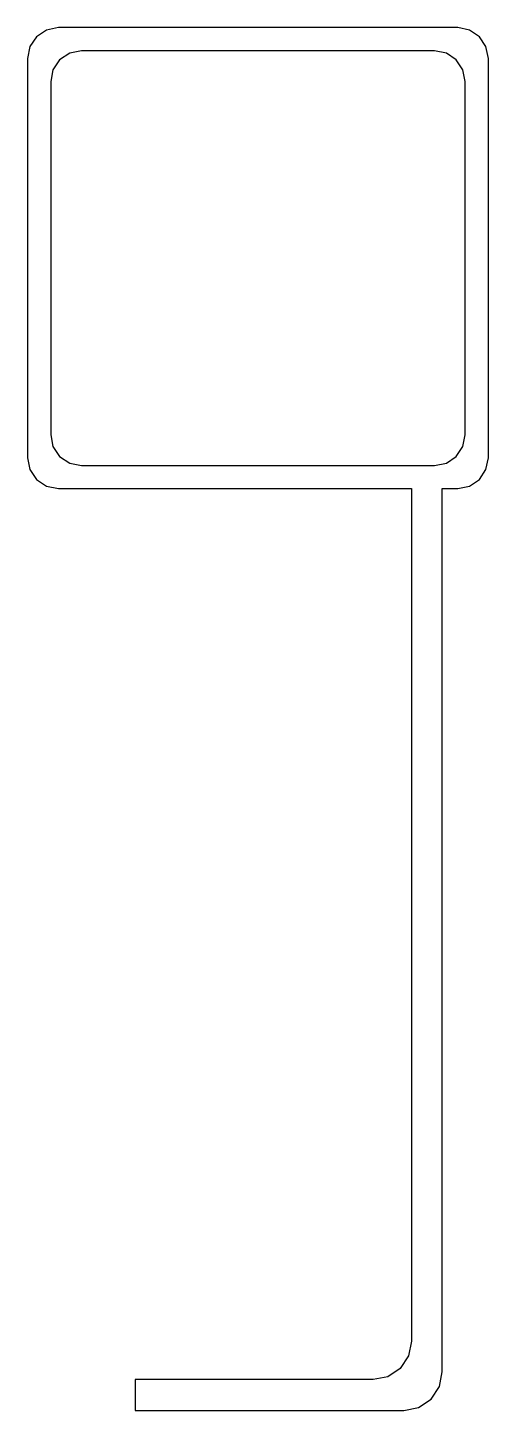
# Model space of a CAD drawing. Header units: inches. Extents: x -3.5 to 2.5, y -7.7 to 10.3.
import ezdxf

# ---------------------------------------------------------------- set-up
doc = ezdxf.new("R2010")
doc.units = ezdxf.units.IN
doc.header["$MEASUREMENT"] = 0

msp = doc.modelspace()

# ---------------------------------------------------------------- linework, layer by layer
for p, q in [((-3.296, 10.312), (-3.427, 10.225)), ((-3.143, 10.343), (-3.296, 10.312)), ((2.076, 10.343), (-3.143, 10.343)), ((2.229, 10.312), (2.076, 10.343)), ((2.359, 10.225), (2.229, 10.312)), ((-3.427, 10.225), (-3.514, 10.095)), ((2.446, 10.095), (2.359, 10.225)), ((-3.514, 10.095), (-3.544, 9.941)), ((-3.544, 9.941), (-3.544, 4.723)), ((-2.995, 10.011), (-3.126, 9.924)), ((-2.842, 10.042), (-2.995, 10.011)), ((1.774, 10.042), (-2.842, 10.042)), ((1.928, 10.011), (1.774, 10.042)), ((2.058, 9.924), (1.928, 10.011)), ((2.477, 9.941), (2.446, 10.095)), ((2.477, 4.723), (2.477, 9.941)), ((2.477, 9.941), (2.477, 9.941)), ((-3.213, 9.794), (-3.243, 9.64)), ((-3.126, 9.924), (-3.213, 9.794)), ((2.145, 9.794), (2.058, 9.924)), ((2.176, 9.64), (2.145, 9.794)), ((-3.243, 9.64), (-3.243, 5.024)), ((2.176, 5.024), (2.176, 9.64)), ((2.176, 9.64), (2.176, 9.64)), ((-3.243, 5.024), (-3.213, 4.871)), ((2.145, 4.871), (2.176, 5.024)), ((-3.544, 4.723), (-3.514, 4.569)), ((-3.213, 4.871), (-3.126, 4.74)), ((-3.126, 4.74), (-2.995, 4.653)), ((1.928, 4.653), (2.058, 4.74)), ((2.058, 4.74), (2.145, 4.871)), ((2.446, 4.569), (2.477, 4.723)), ((-3.514, 4.569), (-3.427, 4.439)), ((-2.995, 4.653), (-2.842, 4.623)), ((-2.842, 4.623), (1.774, 4.623)), ((1.774, 4.623), (1.928, 4.653)), ((2.359, 4.439), (2.446, 4.569)), ((-3.427, 4.439), (-3.296, 4.352)), ((-3.296, 4.352), (-3.143, 4.322)), ((2.076, 4.322), (2.229, 4.352)), ((2.229, 4.352), (2.359, 4.439)), ((-3.143, 4.322), (1.473, 4.322)), ((1.473, 4.322), (1.473, -6.818)), ((1.875, -7.219), (1.875, 4.322)), ((1.875, 4.322), (1.875, 4.322)), ((1.875, 4.322), (2.076, 4.322)), ((1.473, -6.818), (1.435, -7.01)), ((1.435, -7.01), (1.326, -7.172)), ((1.326, -7.172), (1.164, -7.281)), ((1.837, -7.411), (1.875, -7.219)), ((0.972, -7.319), (-2.139, -7.319)), ((-2.139, -7.319), (-2.139, -7.721)), ((1.164, -7.281), (0.972, -7.319)), ((1.565, -7.683), (1.728, -7.574)), ((1.728, -7.574), (1.837, -7.411)), ((-2.139, -7.721), (1.373, -7.721)), ((1.373, -7.721), (1.565, -7.683))]:
    msp.add_line(p, q)

doc.saveas('drawing.dxf')
